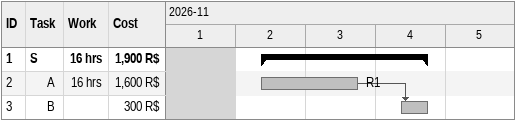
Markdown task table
| ID | Level | Task | Start | Finish | Predecessors | Resources | Work (h) | Cost (R$) |
|---|---|---|---|---|---|---|---|---|
| 1 | 1 | **S** | 2026-11-02 | 2026-11-04 |  |  | 16 | 1900 |
| 2 | 2 | A | 2026-11-02 | 2026-11-03 |  | R1 | 16 | 1600 |
| 3 | 2 | B | 2026-11-04 | 2026-11-04 | 2 |  |  | 300 |
